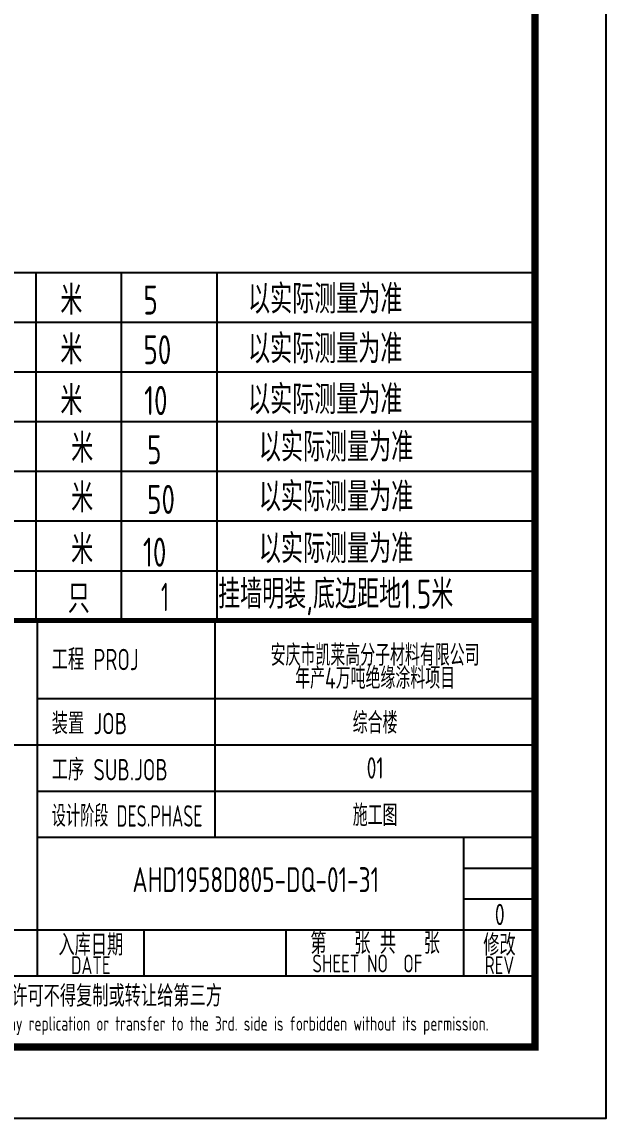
# Model space of a CAD drawing. Extents: x 6250600 to 6678662, y -692028 to -290561.
# Drawn here: x 6524445 to 6532665, y -603660 to -588242 of the extents above; entities that cross this region are included whole.
import ezdxf
from ezdxf.enums import TextEntityAlignment as Align

# ---------------------------------------------------------------- set-up
doc = ezdxf.new("R2010")
doc.units = 0
doc.header["$LTSCALE"] = 1000
doc.header["$MEASUREMENT"] = 0
doc.layers.get('0').update_dxf_attribs({"linetype": 'CONTINUOUS'})
for name, color, linetype in [('AXIS', 3, 'CONTINUOUS'), ('PUB_TITLE', 4, 'CONTINUOUS'), ('TEL_TAB', 7, 'CONTINUOUS'), ('电气', 7, 'CONTINUOUS')]:
    doc.layers.add(name, color=color, linetype=linetype)
doc.styles.add('_TEL_DIM', font='sceie.shx', dxfattribs={"width": 0.8, "height": 3.5, "bigfont": 'sceic.shx'})
doc.styles.add('AHD', font='sceie.shx', dxfattribs={"width": 0.7, "bigfont": 'sceic.shx'})
doc.styles.add('SCEI', font='sceie.shx', dxfattribs={"width": 0.8, "height": 400, "bigfont": 'sceic.shx'})
doc.styles.add('sceie', font='sceie.shx', dxfattribs={"width": 0.7, "bigfont": 'sceic.shx'})
doc.styles.add('TSSD_Rein', font='Tssdeng.shx', dxfattribs={"width": 0.7, "bigfont": 'hztxt.shx'})

msp = doc.modelspace()

# ---------------------------------------------------------------- linework, layer by layer
for p, q in [((6524665, -601660.1), (6524665, -596660.1)), ((6527165, -599710.1), (6527165, -596660.1)), ((6531665, -602660.1), (6531665, -596660.1)), ((6524665, -597760.1), (6531665, -597760.1)), ((6513665, -598410.1), (6531665, -598410.1)), ((6524665, -599060.1), (6531665, -599060.1)), ((6524665, -599710.1), (6531665, -599710.1)), ((6530665, -601660.1), (6530665, -599710.1)), ((6530665, -600143.4), (6531665, -600143.4)), ((6530665, -600576.7), (6531665, -600576.7)), ((6513665, -601010.1), (6531665, -601010.1)), ((6526165, -601660.1), (6526165, -601010.1)), ((6528165, -601660.1), (6528165, -601010.1)), ((6513665, -601660.1), (6531665, -601660.1)), ((6513665, -602660.1), (6531665, -602660.1))]:
    msp.add_line(p, q)
msp.add_lwpolyline([(6531665, -596660.1, 70, 70, 0), (6513665, -596660.1, 70, 70, 0), (6513665, -602660.1, 0, 0, 0)], format="xyseb")
at = {"layer": 'PUB_TITLE', "color": 4}
msp.add_lwpolyline([(6473265, -603660.1), (6532665, -603660.1), (6532665, -561660.1), (6473265, -561660.1)], close=True, dxfattribs=at)
at = {"layer": 'PUB_TITLE', "color": 4, "const_width": 100}
msp.add_lwpolyline([(6475765, -602660.1), (6531665, -602660.1), (6531665, -562660.1), (6475765, -562660.1)], close=True, dxfattribs=at)
at = {"layer": 'TEL_TAB'}
for p, q in [((6513665, -591764.4), (6531671.3, -591764.4)), ((6524642.1, -591764.4), (6524642.1, -596660.1)), ((6525841, -591764.4), (6525841, -596660.1)), ((6527187, -591764.4), (6527187, -596660.1)), ((6513665, -592463.8), (6531671.3, -592463.8)), ((6513665, -592463.8), (6531671.3, -592463.8)), ((6513665, -593163.2), (6531671.3, -593163.2)), ((6513665, -593163.2), (6531671.3, -593163.2)), ((6513665, -593862.6), (6531671.3, -593862.6)), ((6513665, -593862.6), (6531671.3, -593862.6)), ((6513665, -594561.9), (6531671.3, -594561.9)), ((6513665, -594561.9), (6531671.3, -594561.9)), ((6513665, -594561.9), (6531671.3, -594561.9)), ((6513665, -595261.3), (6531671.3, -595261.3)), ((6513665, -595261.3), (6531671.3, -595261.3)), ((6513665, -595960.7), (6531671.3, -595960.7)), ((6513665, -595960.7), (6531671.3, -595960.7))]:
    msp.add_line(p, q, dxfattribs=at)

# ---------------------------------------------------------------- texts
at = {"style": 'AHD'}
for s, width, p in [('工程 PROJ', 0.8, (6524865, -597360.1)), ('工程 PROJ', 0.8, (6524865, -597360.1)), ('装置 JOB', 0.8, (6524865, -598260.1)), ('装置 JOB', 0.8, (6524865, -598260.1)), ('工序 SUB.JOB', 0.8, (6524865, -598910.1)), ('工序 SUB.JOB', 0.8, (6524865, -598910.1)), ('设计阶段 DES.PHASE', 0.7, (6524865, -599560.1)), ('设计阶段 DES.PHASE', 0.7, (6524865, -599560.1))]:
    msp.add_text(s, height=300, dxfattribs=dict(at, width=width)).set_placement(p)
at = {"style": 'AHD', "width": 0.8}
for s, height, p in [('入库日期', 300, (6525415, -601210.1)), ('入库日期', 300, (6525415, -601210.1)), ('第   张 共   张', 300, (6529415, -601185.1)), ('修改', 300, (6531165, -601210.1)), ('修改', 300, (6531165, -601210.1)), ('DATE', 250, (6525415, -601510.1)), ('DATE', 250, (6525415, -601510.1)), ('SHEET NO  OF  ', 250, (6529415, -601485.1)), ('SHEET NO  OF  ', 250, (6529415, -601485.1)), ('REV', 250, (6531165, -601510.1)), ('REV', 250, (6531165, -601510.1)), ('本文件专有权属安徽华东化工医药工程有限责任公司所有,未经许可不得复制或转让给第三方', 300, (6522665, -601960.1)), ('本文件专有权属安徽华东化工医药工程有限责任公司所有,未经许可不得复制或转让给第三方', 300, (6522665, -601960.1)), ('The proprietary right of this document belongs to Anhui Huadong Chemical And Medical Engineering  Co.,Ltd.  and any replication or transfer to the 3rd. side is forbidden without its permission. ', 200, (6522665, -602360.1)), ('The proprietary right of this document belongs to Anhui Huadong Chemical And Medical Engineering  Co.,Ltd.  and any replication or transfer to the 3rd. side is forbidden without its permission. ', 200, (6522665, -602360.1))]:
    msp.add_text(s, height=height, dxfattribs=at).set_placement(p, align=Align.MIDDLE)
at = {"width": 0.8}
for tag, text, height, style, p in [('AHD1958D805-DQ-01-31', '200320-02-040', 350, 'sceie', (6527735.7, -600306.3)), ('0', '0', 300, 'AHD', (6531169, -600796.2)), ('0', '0', 300, 'AHD', (6531169, -600796.2))]:
    msp.add_attdef(tag, text=text, height=height, dxfattribs=dict(at, style=style)).set_placement(p, align=Align.MIDDLE)
at = {"layer": 'AXIS', "style": 'TSSD_Rein', "width": 0.7}
for s, p in [('安庆市凯莱高分子材料有限公司', (6529415, -597132.5)), ('年产4万吨绝缘涂料项目', (6529415, -597455.5)), ('综合楼', (6529415, -598085.1)), ('01', (6529415, -598735.1)), ('施工图', (6529415, -599385.1))]:
    msp.add_text(s, height=300, dxfattribs=at).set_placement(p, align=Align.MIDDLE)
at = {"layer": '电气', "lineweight": 15, "style": 'SCEI', "width": 0.8}
for s, height, p in [('米', 408.1, (6524986.1, -592153.2)), ('5', 408.1, (6526154.3, -592153.2)), ('米', 408.1, (6524986.1, -592852.5)), ('50', 408.13, (6526154.3, -592852.5)), ('米', 408.1, (6524986.1, -593566.8)), ('10', 408.13, (6526165, -593566.8)), ('米', 408.1, (6525138.1, -594235.3)), ('5', 408.1, (6526206, -594258.7)), ('米', 408.1, (6525138.1, -594934.7)), ('50', 408.13, (6526206, -594958)), ('米', 408.1, (6525138.1, -595663.8)), ('10', 408.13, (6526148.3, -595700.5))]:
    msp.add_text(s, height=height, dxfattribs=at).set_placement(p, align=Align.MIDDLE_LEFT)
for s, height, p in [('以实际测量为准', 408.13, (6527627.6, -592343.9)), ('以实际测量为准', 408.13, (6527627.6, -593043.3)), ('以实际测量为准', 408.13, (6527627.6, -593757.5)), ('以实际测量为准', 408.13, (6527779.6, -594426)), ('以实际测量为准', 408.13, (6527779.6, -595125.4)), ('以实际测量为准', 408.13, (6527779.6, -595854.5)), ('挂墙明装,底边距地1.5米', 408.135, (6527204.8, -596493.7)), ('只', 408.1, (6525090, -596556.2))]:
    msp.add_text(s, height=height, dxfattribs=at).set_placement(p)
at = {"layer": '电气', "style": '_TEL_DIM', "width": 0.64}
msp.add_text('1', height=400, dxfattribs=at).set_placement((6526403, -596530.2))

doc.saveas('drawing.dxf')
